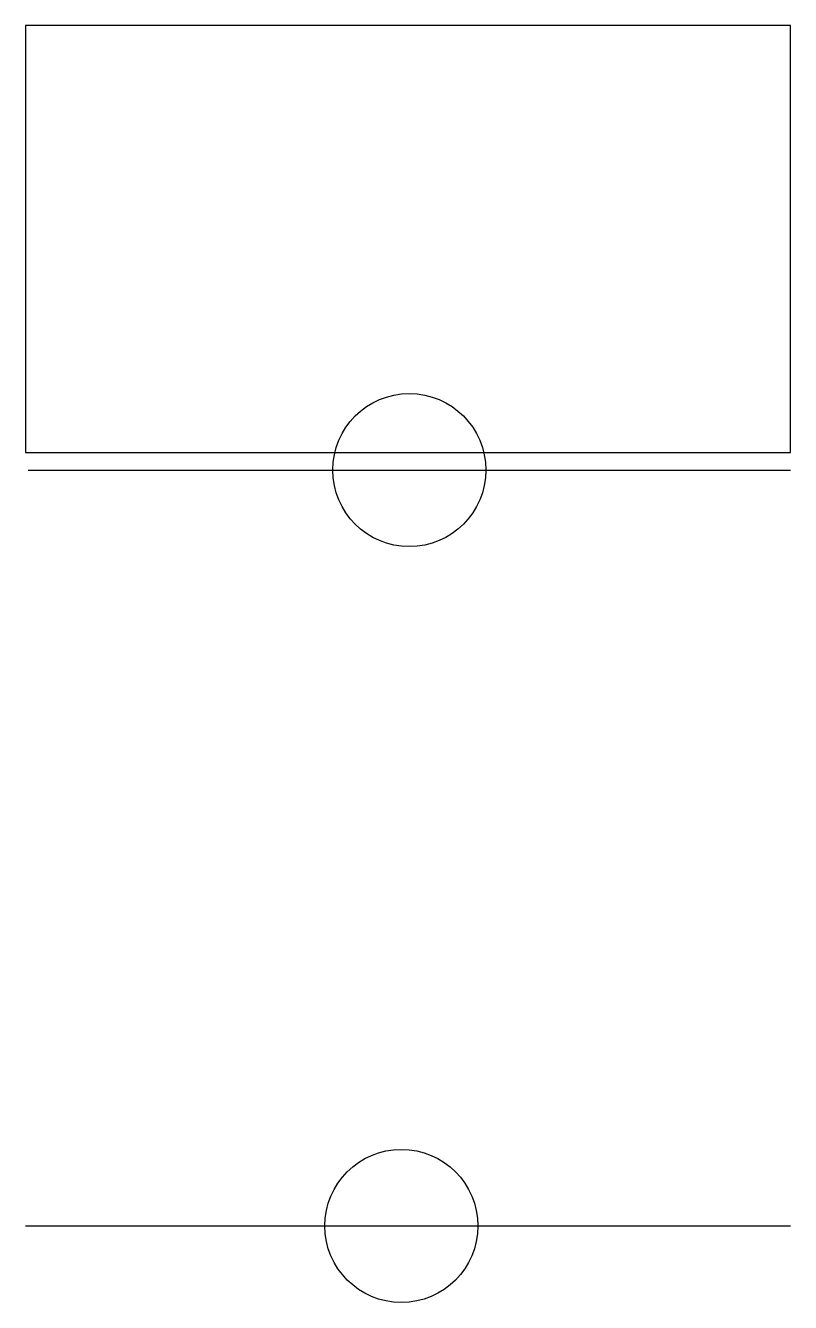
# Model space of a CAD drawing. Header units: millimetres. Extents: x -5 to 0, y 60.4 to 68.74.
import ezdxf

# ---------------------------------------------------------------- set-up
doc = ezdxf.new("R2010")
doc.units = ezdxf.units.MM
doc.layers.get('0').update_dxf_attribs({"linetype": 'CONTINUOUS'})

msp = doc.modelspace()

# ---------------------------------------------------------------- linework, layer by layer
for p, q in [((-4.9833, 65.8377), (0, 65.8377)), ((-5, 60.9), (0, 60.9))]:
    msp.add_line(p, q)
msp.add_lwpolyline([(0, 65.9532), (0, 68.7421), (-5, 68.7421), (-5, 65.9532)], close=True)
for centre in [(-2.4916, 65.8377), (-2.5433, 60.9)]:
    msp.add_circle(centre, 0.5)

doc.saveas('drawing.dxf')
